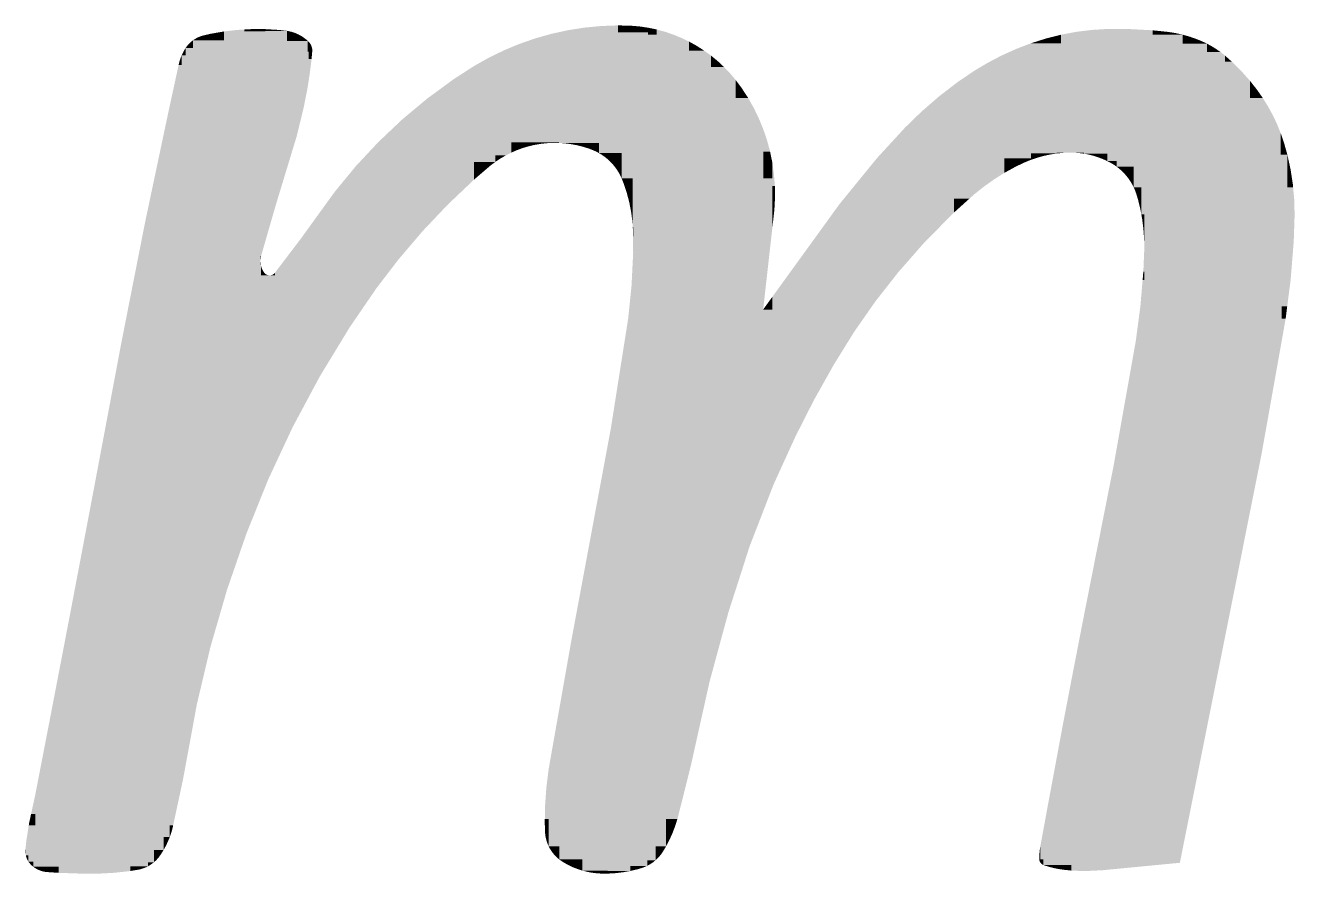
# Model space of a CAD drawing. Extents: x 149 to 8866, y 149 to 4853.
# Drawn here: x 5302.12 to 5343.16, y 4747.8 to 4775.22 of the extents above; entities that cross this region are included whole.
import ezdxf

# ---------------------------------------------------------------- set-up
doc = ezdxf.new("R2010")
doc.units = 0
doc.layers.add('L1D0', color=1, linetype='CONTINUOUS')

msp = doc.modelspace()

# ---------------------------------------------------------------- linework, layer by layer
at = {"layer": 'L1D0'}
for points in [[(5308.544, 4775.02), (5308.984, 4775.07), (5309.204, 4775.02), (5309.204, 4775.083)], [(5309.204, 4775.02), (5309.204, 4775.083), (5309.428, 4775.02), (5309.428, 4775.095)], [(5309.428, 4775.02), (5309.428, 4775.095), (5309.875, 4775.02), (5309.875, 4775.095)], [(5309.875, 4775.038), (5309.875, 4775.095), (5310.322, 4775.038), (5310.322, 4775.069)], [(5310.322, 4775.038), (5310.322, 4775.069), (5310.582, 4775.038), (5310.544, 4775.043)], [(5319.372, 4774.996), (5319.662, 4775.06), (5320.199, 4774.996), (5320.199, 4775.144)], [(5320.199, 4774.996), (5320.199, 4775.144), (5320.738, 4774.996), (5320.738, 4775.196)], [(5320.738, 4774.996), (5320.738, 4775.196), (5321.28, 4774.996), (5321.28, 4775.216)], [(5321.28, 4774.996), (5321.28, 4775.216), (5321.552, 4774.996), (5321.552, 4775.209)], [(5321.552, 4775.183), (5321.552, 4775.209), (5321.973, 4775.183), (5321.692, 4775.206)], [(5321.552, 4774.996), (5321.552, 4775.183), (5321.973, 4774.996), (5321.973, 4775.183)], [(5321.973, 4774.996), (5321.973, 4775.183), (5322.252, 4774.996), (5322.252, 4775.142)], [(5322.252, 4774.921), (5322.252, 4775.142), (5322.528, 4774.921), (5322.528, 4775.085)], [(5322.528, 4774.921), (5322.528, 4775.085), (5323.066, 4774.921), (5322.799, 4775.011)], [(5335.607, 4774.915), (5336.101, 4775.008), (5336.6, 4774.915), (5336.6, 4775.069)], [(5336.6, 4775.069), (5337.102, 4775.1), (5337.759, 4775.069), (5337.759, 4775.1)], [(5336.6, 4774.638), (5336.6, 4775.069), (5337.759, 4774.638), (5337.759, 4775.069)], [(5337.759, 4774.638), (5337.759, 4775.1), (5338.569, 4774.638), (5338.569, 4775.057)], [(5307.438, 4774.647), (5307.49, 4774.694), (5307.545, 4774.647), (5307.545, 4774.737)], [(5307.545, 4774.737), (5307.604, 4774.775), (5307.727, 4774.737), (5307.727, 4774.775)], [(5307.545, 4774.487), (5307.545, 4774.737), (5308.544, 4774.487), (5308.544, 4774.737)], [(5307.604, 4774.775), (5307.664, 4774.81), (5307.727, 4774.775), (5307.727, 4774.84)], [(5307.727, 4774.84), (5307.793, 4774.866), (5307.793, 4774.84)], [(5307.727, 4774.737), (5307.727, 4774.84), (5308.108, 4774.737), (5308.108, 4774.84)], [(5307.793, 4774.866), (5307.859, 4774.886), (5307.893, 4774.866), (5307.893, 4774.894)], [(5307.793, 4774.84), (5307.793, 4774.866), (5307.893, 4774.84), (5307.893, 4774.866)], [(5307.893, 4774.84), (5307.893, 4774.894), (5308.108, 4774.84), (5308.108, 4774.944)], [(5308.108, 4774.737), (5308.108, 4774.944), (5308.544, 4774.737), (5308.544, 4775.02)], [(5308.544, 4774.368), (5308.544, 4775.02), (5309.875, 4774.368), (5309.875, 4775.02)], [(5309.875, 4774.713), (5309.875, 4775.038), (5310.582, 4774.713), (5310.582, 4775.038)], [(5309.875, 4774.368), (5309.875, 4774.713), (5311.254, 4774.368), (5311.254, 4774.713)], [(5310.582, 4775.007), (5310.582, 4775.038), (5310.73, 4775.007), (5310.656, 4775.025)], [(5310.582, 4774.958), (5310.582, 4775.007), (5310.73, 4774.958), (5310.73, 4775.007)], [(5310.582, 4774.892), (5310.582, 4774.958), (5310.873, 4774.892), (5310.873, 4774.958)], [(5310.582, 4774.713), (5310.582, 4774.892), (5311.01, 4774.713), (5311.01, 4774.892)], [(5310.73, 4774.958), (5310.73, 4775.007), (5310.873, 4774.958), (5310.803, 4774.985)], [(5310.873, 4774.892), (5310.873, 4774.958), (5311.01, 4774.892), (5310.943, 4774.927)], [(5311.01, 4774.81), (5311.01, 4774.892), (5311.137, 4774.81), (5311.075, 4774.853)], [(5311.01, 4774.763), (5311.01, 4774.81), (5311.197, 4774.763), (5311.137, 4774.81)], [(5311.01, 4774.713), (5311.01, 4774.763), (5311.254, 4774.713), (5311.197, 4774.763)], [(5311.254, 4774.637), (5311.254, 4774.713), (5311.323, 4774.637), (5311.296, 4774.671)], [(5317.597, 4774.411), (5318.098, 4774.619), (5318.61, 4774.411), (5318.61, 4774.797)], [(5318.61, 4774.797), (5319.133, 4774.944), (5319.372, 4774.797), (5319.372, 4774.996)], [(5318.61, 4774.411), (5318.61, 4774.797), (5319.372, 4774.411), (5319.372, 4774.797)], [(5319.372, 4773.448), (5319.372, 4774.996), (5322.252, 4773.448), (5322.252, 4774.996)], [(5322.252, 4774.693), (5322.252, 4774.921), (5323.066, 4774.693), (5323.066, 4774.921)], [(5322.252, 4774.239), (5322.252, 4774.693), (5323.58, 4774.239), (5323.58, 4774.693)], [(5323.066, 4774.693), (5323.066, 4774.921), (5323.58, 4774.693), (5323.326, 4774.814)], [(5323.58, 4774.404), (5323.58, 4774.693), (5324.063, 4774.404), (5323.826, 4774.556)], [(5334.635, 4774.638), (5334.88, 4774.716), (5335.12, 4774.638), (5335.12, 4774.792)], [(5335.12, 4774.638), (5335.12, 4774.792), (5335.607, 4774.638), (5335.607, 4774.915)], [(5335.607, 4774.638), (5335.607, 4774.915), (5336.6, 4774.638), (5336.6, 4774.915)], [(5338.569, 4774.917), (5338.569, 4775.057), (5338.973, 4774.917), (5338.973, 4775.015)], [(5338.569, 4774.628), (5338.569, 4774.917), (5339.539, 4774.628), (5339.539, 4774.917)], [(5338.973, 4774.917), (5338.973, 4775.015), (5339.087, 4774.917), (5339.087, 4775.003)], [(5339.087, 4774.917), (5339.087, 4775.003), (5339.539, 4774.917), (5339.314, 4774.966)], [(5339.539, 4774.779), (5339.539, 4774.917), (5339.977, 4774.779), (5339.76, 4774.854)], [(5339.539, 4774.628), (5339.539, 4774.779), (5339.977, 4774.628), (5339.977, 4774.779)], [(5339.977, 4774.702), (5339.977, 4774.779), (5340.164, 4774.702), (5340.084, 4774.736)], [(5339.977, 4774.628), (5339.977, 4774.702), (5340.322, 4774.628), (5340.164, 4774.702)], [(5307.111, 4774.076), (5307.142, 4774.164), (5307.177, 4774.076), (5307.177, 4774.251)], [(5307.177, 4774.251), (5307.216, 4774.336), (5307.304, 4774.251), (5307.304, 4774.336)], [(5307.177, 4773.94), (5307.177, 4774.251), (5308.544, 4773.94), (5308.544, 4774.251)], [(5307.216, 4774.336), (5307.261, 4774.418), (5307.304, 4774.336), (5307.304, 4774.418)], [(5307.261, 4774.418), (5307.286, 4774.457), (5307.304, 4774.418), (5307.304, 4774.487)], [(5307.304, 4774.487), (5307.345, 4774.544), (5307.545, 4774.487), (5307.545, 4774.544)], [(5307.304, 4774.251), (5307.304, 4774.487), (5308.544, 4774.251), (5308.544, 4774.487)], [(5307.345, 4774.544), (5307.389, 4774.597), (5307.545, 4774.544), (5307.545, 4774.597)], [(5307.389, 4774.597), (5307.438, 4774.647), (5307.545, 4774.597), (5307.545, 4774.647)], [(5308.544, 4773.436), (5308.544, 4774.368), (5311.282, 4773.436), (5311.282, 4774.368)], [(5311.254, 4774.6), (5311.254, 4774.637), (5311.347, 4774.6), (5311.323, 4774.637)], [(5311.254, 4774.56), (5311.254, 4774.6), (5311.366, 4774.56), (5311.347, 4774.6)], [(5311.254, 4774.519), (5311.254, 4774.56), (5311.381, 4774.519), (5311.366, 4774.56)], [(5311.254, 4774.477), (5311.254, 4774.519), (5311.392, 4774.477), (5311.381, 4774.519)], [(5311.254, 4774.434), (5311.254, 4774.477), (5311.398, 4774.434), (5311.392, 4774.477)], [(5311.254, 4774.39), (5311.254, 4774.434), (5311.398, 4774.39), (5311.398, 4774.434)], [(5311.254, 4774.368), (5311.254, 4774.39), (5311.396, 4774.368), (5311.398, 4774.39)], [(5311.282, 4774.134), (5311.282, 4774.368), (5311.376, 4774.134), (5311.396, 4774.368)], [(5316.637, 4773.908), (5317.11, 4774.174), (5317.597, 4773.908), (5317.597, 4774.411)], [(5317.597, 4773.908), (5317.597, 4774.411), (5319.372, 4773.908), (5319.372, 4774.411)], [(5323.58, 4774.239), (5323.58, 4774.404), (5324.292, 4774.239), (5324.063, 4774.404)], [(5333.688, 4774.243), (5334.156, 4774.455), (5334.635, 4774.243), (5334.635, 4774.638)], [(5334.635, 4773.424), (5334.635, 4774.638), (5338.569, 4773.424), (5338.569, 4774.638)], [(5338.569, 4774.244), (5338.569, 4774.628), (5340.322, 4774.244), (5340.322, 4774.628)], [(5340.322, 4774.452), (5340.322, 4774.628), (5340.623, 4774.452), (5340.475, 4774.544)], [(5340.322, 4774.352), (5340.322, 4774.452), (5340.766, 4774.352), (5340.623, 4774.452)], [(5340.322, 4774.244), (5340.322, 4774.352), (5340.903, 4774.244), (5340.766, 4774.352)], [(5306.731, 4772.345), (5307.077, 4773.94), (5308.544, 4772.345), (5308.544, 4773.94)], [(5307.077, 4773.94), (5307.087, 4773.986), (5307.177, 4773.94), (5307.177, 4773.986)], [(5307.087, 4773.986), (5307.111, 4774.076), (5307.177, 4773.986), (5307.177, 4774.076)], [(5311.282, 4773.436), (5311.282, 4774.134), (5311.318, 4773.668), (5311.376, 4774.134)], [(5315.964, 4773.474), (5316.409, 4773.761), (5316.637, 4773.474), (5316.637, 4773.908)], [(5316.637, 4772.847), (5316.637, 4773.908), (5319.372, 4772.847), (5319.372, 4773.908)], [(5322.252, 4773.448), (5322.252, 4774.239), (5324.292, 4773.448), (5324.292, 4774.239)], [(5324.292, 4773.868), (5324.292, 4774.239), (5324.714, 4773.868), (5324.509, 4774.06)], [(5324.292, 4773.664), (5324.292, 4773.868), (5324.908, 4773.664), (5324.714, 4773.868)], [(5332.791, 4773.742), (5333.232, 4774.005), (5333.688, 4773.742), (5333.688, 4774.243)], [(5333.688, 4773.742), (5333.688, 4774.243), (5334.635, 4773.742), (5334.635, 4774.243)], [(5338.569, 4773.424), (5338.569, 4774.244), (5340.903, 4773.424), (5340.903, 4774.244)], [(5340.903, 4774.044), (5340.903, 4774.244), (5341.129, 4774.044), (5340.969, 4774.186)], [(5340.903, 4773.743), (5340.903, 4774.044), (5341.432, 4773.743), (5341.129, 4774.044)], [(5308.544, 4772.574), (5308.544, 4773.436), (5311.123, 4772.574), (5311.123, 4773.436)], [(5311.123, 4772.574), (5311.123, 4773.436), (5311.237, 4773.147), (5311.282, 4773.436)], [(5315.11, 4772.847), (5315.964, 4773.474), (5316.637, 4772.847), (5316.637, 4773.474)], [(5319.372, 4771.856), (5319.372, 4773.448), (5325.09, 4771.856), (5325.09, 4773.448)], [(5324.292, 4773.448), (5324.292, 4773.664), (5325.09, 4773.448), (5324.908, 4773.664)], [(5325.09, 4773.184), (5325.09, 4773.448), (5325.286, 4773.184), (5325.174, 4773.335)], [(5332.267, 4773.386), (5332.579, 4773.597), (5332.791, 4773.386), (5332.791, 4773.742)], [(5332.791, 4772.926), (5332.791, 4773.742), (5334.635, 4772.926), (5334.635, 4773.742)], [(5334.635, 4771.728), (5334.635, 4773.424), (5341.717, 4771.728), (5341.717, 4773.424)], [(5340.903, 4773.424), (5340.903, 4773.743), (5341.717, 4773.424), (5341.432, 4773.743)], [(5341.717, 4773.13), (5341.717, 4773.424), (5341.948, 4773.13)], [(5325.09, 4772.869), (5325.09, 4773.184), (5325.491, 4772.869), (5325.286, 4773.184)], [(5331.668, 4772.926), (5332.267, 4773.386), (5332.791, 4772.926), (5332.791, 4773.386)], [(5341.717, 4772.867), (5341.717, 4773.13), (5342.132, 4772.867), (5341.948, 4773.13)], [(5313.528, 4771.439), (5314.297, 4772.168), (5315.11, 4771.439), (5315.11, 4772.847)], [(5315.11, 4771.439), (5315.11, 4772.847), (5319.372, 4771.439), (5319.372, 4772.847)], [(5325.09, 4772.542), (5325.09, 4772.869), (5325.675, 4772.542), (5325.491, 4772.869)], [(5330.557, 4771.907), (5331.098, 4772.432), (5331.668, 4771.907), (5331.668, 4772.926)], [(5331.668, 4771.907), (5331.668, 4772.926), (5334.635, 4771.907), (5334.635, 4772.926)], [(5341.717, 4772.595), (5341.717, 4772.867), (5342.3, 4772.595), (5342.132, 4772.867)], [(5306.393, 4770.748), (5306.731, 4772.345), (5308.544, 4770.748), (5308.544, 4772.345)], [(5308.544, 4772.29), (5308.544, 4772.574), (5311.054, 4772.29), (5311.123, 4772.574)], [(5308.544, 4771.646), (5308.544, 4772.29), (5310.898, 4771.646), (5311.054, 4772.29)], [(5325.09, 4772.204), (5325.09, 4772.542), (5325.839, 4772.204), (5325.675, 4772.542)], [(5325.09, 4771.856), (5325.09, 4772.204), (5325.981, 4771.856), (5325.839, 4772.204)], [(5341.717, 4772.314), (5341.717, 4772.595), (5342.454, 4772.314), (5342.3, 4772.595)], [(5341.717, 4772.024), (5341.717, 4772.314), (5342.591, 4772.024), (5342.454, 4772.314)], [(5319.372, 4771.417), (5319.372, 4771.856), (5321.399, 4771.417), (5321.399, 4771.856)], [(5321.399, 4770.272), (5321.399, 4771.856), (5325.981, 4770.272), (5325.981, 4771.856)], [(5325.981, 4771.137), (5325.981, 4771.856), (5326.2, 4771.137), (5326.102, 4771.5)], [(5329.655, 4770.924), (5330.302, 4771.629), (5330.557, 4770.924), (5330.557, 4771.907)], [(5330.557, 4770.924), (5330.557, 4771.907), (5334.635, 4770.924), (5334.635, 4771.907)], [(5341.717, 4771.728), (5341.717, 4772.024), (5342.711, 4771.728), (5342.591, 4772.024)], [(5308.544, 4771.011), (5308.544, 4771.646), (5310.705, 4771.011), (5310.898, 4771.646)], [(5312.805, 4770.665), (5313.528, 4771.439), (5313.528, 4770.665)], [(5313.528, 4770.234), (5313.528, 4771.439), (5316.632, 4770.234), (5316.632, 4771.439)], [(5316.632, 4771.103), (5316.632, 4771.439), (5317.83, 4771.103), (5317.83, 4771.439)], [(5317.83, 4771.103), (5317.83, 4771.439), (5318.012, 4771.182), (5318.012, 4771.439)], [(5318.012, 4771.307), (5318.012, 4771.439), (5318.388, 4771.307), (5318.388, 4771.439)], [(5318.388, 4771.386), (5318.388, 4771.439), (5318.778, 4771.386), (5318.778, 4771.439)], [(5318.388, 4771.307), (5318.388, 4771.386), (5318.582, 4771.352), (5318.778, 4771.386)], [(5318.778, 4771.386), (5318.778, 4771.439), (5318.975, 4771.408), (5318.975, 4771.439)], [(5318.975, 4771.408), (5318.975, 4771.439), (5319.173, 4771.418), (5319.173, 4771.439)], [(5319.372, 4771.417), (5319.173, 4771.418), (5319.372, 4771.439), (5319.173, 4771.439)], [(5319.767, 4771.377), (5319.57, 4771.403), (5319.767, 4771.417), (5319.372, 4771.417)], [(5319.962, 4771.341), (5319.767, 4771.377), (5319.962, 4771.417), (5319.767, 4771.417)], [(5319.962, 4771.341), (5319.962, 4771.417), (5320.344, 4771.341), (5320.344, 4771.417)], [(5320.344, 4771.233), (5320.344, 4771.417), (5320.666, 4771.233), (5320.666, 4771.417)], [(5320.666, 4771.089), (5320.666, 4771.417), (5321.399, 4771.089), (5321.399, 4771.417)], [(5334.635, 4771.076), (5334.635, 4771.728), (5335.469, 4771.076), (5335.469, 4771.728)], [(5335.469, 4771.105), (5335.469, 4771.728), (5335.879, 4771.105), (5335.879, 4771.728)], [(5335.879, 4771.105), (5335.879, 4771.728), (5336.353, 4771.105), (5336.353, 4771.728)], [(5336.353, 4771.069), (5336.353, 4771.728), (5337.958, 4771.069), (5337.958, 4771.728)], [(5337.958, 4771.037), (5337.958, 4771.728), (5342.711, 4771.037), (5342.711, 4771.728)], [(5342.711, 4771.425), (5342.711, 4771.728), (5342.816, 4771.425)], [(5342.711, 4771.271), (5342.711, 4771.425), (5342.859, 4771.271), (5342.816, 4771.425)], [(5308.544, 4769.399), (5308.544, 4771.011), (5310.215, 4769.399), (5310.705, 4771.011)], [(5316.632, 4770.803), (5316.632, 4771.103), (5317.315, 4770.803), (5317.315, 4771.103)], [(5317.315, 4771.013), (5317.315, 4771.103), (5317.652, 4771.013), (5317.83, 4771.103)], [(5317.315, 4770.913), (5317.315, 4771.013), (5317.481, 4770.913), (5317.652, 4771.013)], [(5318.012, 4771.182), (5318.012, 4771.307), (5318.198, 4771.25), (5318.388, 4771.307)], [(5320.344, 4771.233), (5320.155, 4771.292), (5320.344, 4771.341), (5319.962, 4771.341)], [(5320.484, 4771.179), (5320.437, 4771.197), (5320.484, 4771.233), (5320.344, 4771.233)], [(5320.484, 4771.179), (5320.484, 4771.233), (5320.666, 4771.179), (5320.666, 4771.233)], [(5320.666, 4771.089), (5320.577, 4771.137), (5320.666, 4771.179), (5320.484, 4771.179)], [(5320.753, 4771.037), (5320.666, 4771.089), (5320.917, 4771.037), (5320.917, 4771.089)], [(5320.837, 4770.979), (5320.753, 4771.037), (5320.917, 4770.979), (5320.917, 4771.037)], [(5320.917, 4770.917), (5320.837, 4770.979), (5320.917, 4770.979)], [(5320.917, 4770.917), (5320.917, 4771.089), (5321.399, 4770.917), (5321.399, 4771.089)], [(5325.981, 4770.769), (5325.981, 4771.137), (5326.275, 4770.769), (5326.2, 4771.137)], [(5334.635, 4770.995), (5334.635, 4771.076), (5335.034, 4770.995), (5335.034, 4771.076)], [(5334.635, 4770.87), (5334.635, 4770.995), (5334.821, 4770.934), (5335.034, 4770.995)], [(5335.034, 4770.995), (5335.034, 4771.076), (5335.25, 4771.041), (5335.469, 4771.076)], [(5335.469, 4771.076), (5335.469, 4771.105), (5335.689, 4771.098), (5335.689, 4771.105)], [(5335.689, 4771.098), (5335.689, 4771.105), (5335.8, 4771.102), (5335.879, 4771.105)], [(5336.195, 4771.09), (5336.037, 4771.102), (5336.195, 4771.105), (5335.879, 4771.105)], [(5336.353, 4771.069), (5336.195, 4771.09), (5336.353, 4771.105), (5336.195, 4771.105)], [(5336.661, 4770.999), (5336.508, 4771.039), (5336.661, 4771.069), (5336.353, 4771.069)], [(5336.812, 4770.952), (5336.661, 4770.999), (5336.812, 4771.069), (5336.661, 4771.069)], [(5336.812, 4770.952), (5336.812, 4771.069), (5337.105, 4770.952), (5337.105, 4771.069)], [(5337.105, 4770.829), (5337.105, 4771.069), (5337.958, 4770.829), (5337.958, 4771.069)], [(5337.958, 4769.98), (5337.958, 4771.037), (5342.925, 4769.98), (5342.925, 4771.037)], [(5342.711, 4771.037), (5342.711, 4771.271), (5342.925, 4771.037), (5342.859, 4771.271)], [(5342.925, 4770.562), (5342.925, 4771.037), (5343.028, 4770.562)], [(5306, 4768.89), (5306.393, 4770.748), (5308.544, 4768.89), (5308.544, 4770.748)], [(5312.611, 4770.429), (5312.805, 4770.665), (5313.528, 4770.429), (5313.528, 4770.665)], [(5316.632, 4770.619), (5316.632, 4770.803), (5317.082, 4770.619), (5317.082, 4770.803)], [(5316.632, 4770.234), (5316.632, 4770.619), (5317.082, 4770.619)], [(5317.082, 4770.619), (5317.082, 4770.803), (5317.157, 4770.684), (5317.315, 4770.803)], [(5317.315, 4770.803), (5317.315, 4770.913), (5317.481, 4770.913)], [(5321.065, 4770.778), (5320.993, 4770.85), (5321.065, 4770.917), (5320.917, 4770.917)], [(5321.065, 4770.778), (5321.065, 4770.917), (5321.399, 4770.778), (5321.399, 4770.917)], [(5321.133, 4770.703), (5321.065, 4770.778), (5321.399, 4770.703), (5321.399, 4770.778)], [(5321.196, 4770.624), (5321.133, 4770.703), (5321.399, 4770.624), (5321.399, 4770.703)], [(5321.255, 4770.54), (5321.196, 4770.624), (5321.399, 4770.54), (5321.399, 4770.624)], [(5325.981, 4770.272), (5325.981, 4770.769), (5326.275, 4770.272), (5326.275, 4770.769)], [(5326.275, 4770.022), (5326.275, 4770.767), (5326.354, 4770.022), (5326.326, 4770.397)], [(5328.445, 4769.441), (5329.655, 4770.924), (5332.142, 4769.441), (5332.142, 4770.924)], [(5332.142, 4770.449), (5332.142, 4770.924), (5333.775, 4770.449), (5333.775, 4770.924)], [(5333.775, 4770.643), (5333.775, 4770.924), (5334.127, 4770.643), (5334.127, 4770.924)], [(5333.775, 4770.449), (5333.775, 4770.643), (5334.127, 4770.643)], [(5334.127, 4770.778), (5334.127, 4770.924), (5334.408, 4770.778), (5334.408, 4770.924)], [(5334.127, 4770.643), (5334.127, 4770.778), (5334.308, 4770.73), (5334.408, 4770.778)], [(5334.408, 4770.862), (5334.408, 4770.924), (5334.612, 4770.862), (5334.612, 4770.924)], [(5334.408, 4770.778), (5334.408, 4770.862), (5334.612, 4770.862)], [(5334.612, 4770.862), (5334.612, 4770.924), (5334.635, 4770.87), (5334.635, 4770.924)], [(5337.105, 4770.829), (5336.96, 4770.894), (5337.105, 4770.952), (5336.812, 4770.952)], [(5337.223, 4770.767), (5337.175, 4770.793), (5337.223, 4770.829), (5337.105, 4770.829)], [(5337.223, 4770.767), (5337.223, 4770.829), (5337.407, 4770.767), (5337.407, 4770.829)], [(5337.317, 4770.711), (5337.223, 4770.767), (5337.407, 4770.711), (5337.407, 4770.767)], [(5337.407, 4770.649), (5337.317, 4770.711), (5337.407, 4770.711)], [(5337.407, 4770.649), (5337.407, 4770.829), (5337.958, 4770.649), (5337.958, 4770.829)], [(5337.575, 4770.508), (5337.493, 4770.581), (5337.575, 4770.649), (5337.407, 4770.649)], [(5337.575, 4770.508), (5337.575, 4770.649), (5337.958, 4770.508), (5337.958, 4770.649)], [(5342.925, 4770.081), (5342.925, 4770.562), (5343.102, 4770.081), (5343.028, 4770.562)], [(5311.821, 4769.418), (5312.132, 4769.847), (5312.611, 4769.418), (5312.611, 4770.429)], [(5312.611, 4770.234), (5312.611, 4770.429), (5313.528, 4770.234), (5313.528, 4770.429)], [(5312.611, 4769.419), (5312.611, 4770.234), (5315.774, 4769.419), (5316.632, 4770.234)], [(5321.308, 4770.454), (5321.255, 4770.54), (5321.399, 4770.454), (5321.399, 4770.54)], [(5321.399, 4770.272), (5321.356, 4770.365), (5321.399, 4770.454), (5321.308, 4770.454)], [(5321.418, 4770.225), (5321.399, 4770.272), (5321.76, 4770.225), (5321.76, 4770.272)], [(5321.475, 4770.08), (5321.418, 4770.225), (5321.76, 4770.08), (5321.76, 4770.225)], [(5321.76, 4768.692), (5321.76, 4770.272), (5326.275, 4768.692), (5326.275, 4770.272)], [(5332.142, 4770.001), (5332.142, 4770.449), (5333.108, 4770.001), (5333.108, 4770.449)], [(5333.108, 4770.001), (5333.108, 4770.449), (5333.436, 4770.234), (5333.775, 4770.449)], [(5337.651, 4770.43), (5337.575, 4770.508), (5337.958, 4770.43), (5337.958, 4770.508)], [(5337.723, 4770.348), (5337.651, 4770.43), (5337.958, 4770.348), (5337.958, 4770.43)], [(5337.79, 4770.262), (5337.723, 4770.348), (5337.958, 4770.262), (5337.958, 4770.348)], [(5337.852, 4770.171), (5337.79, 4770.262), (5337.958, 4770.171), (5337.958, 4770.262)], [(5337.958, 4769.98), (5337.907, 4770.077), (5337.958, 4770.171), (5337.852, 4770.171)], [(5321.572, 4769.784), (5321.475, 4770.08), (5321.76, 4769.784), (5321.76, 4770.08)], [(5321.65, 4769.482), (5321.572, 4769.784), (5321.76, 4769.482), (5321.76, 4769.784)], [(5326.275, 4769.646), (5326.275, 4770.022), (5326.359, 4769.646), (5326.354, 4770.022)], [(5332.142, 4769.75), (5332.142, 4770.001), (5332.794, 4769.75), (5333.108, 4770.001)], [(5332.142, 4769.616), (5332.142, 4769.75), (5332.645, 4769.616), (5332.794, 4769.75)], [(5338.001, 4769.879), (5337.958, 4769.98), (5338.202, 4769.879), (5338.202, 4769.98)], [(5338.039, 4769.777), (5338.001, 4769.879), (5338.202, 4769.777), (5338.202, 4769.879)], [(5338.054, 4769.725), (5338.039, 4769.777), (5338.202, 4769.725), (5338.202, 4769.777)], [(5338.202, 4769.111), (5338.202, 4769.98), (5343.111, 4769.111), (5343.111, 4769.98)], [(5342.925, 4769.98), (5342.925, 4770.081), (5343.111, 4769.98), (5343.102, 4770.081)], [(5343.111, 4769.111), (5343.111, 4769.98), (5343.159, 4769.111), (5343.145, 4769.597)], [(5308.544, 4768.311), (5308.544, 4769.399), (5309.901, 4768.311), (5310.215, 4769.399)], [(5311.02, 4768.311), (5311.821, 4769.418), (5312.611, 4768.311), (5312.611, 4769.418)], [(5312.611, 4768.56), (5312.611, 4769.419), (5314.96, 4768.56), (5315.774, 4769.419)], [(5321.709, 4769.175), (5321.65, 4769.482), (5321.76, 4769.175), (5321.76, 4769.482)], [(5326.275, 4769.271), (5326.275, 4769.646), (5326.34, 4769.271), (5326.359, 4769.646)], [(5328.244, 4769.164), (5328.445, 4769.441), (5332.142, 4769.164), (5332.142, 4769.441)], [(5332.142, 4769.164), (5332.142, 4769.616), (5332.645, 4769.616)], [(5338.1, 4769.571), (5338.054, 4769.725), (5338.202, 4769.571), (5338.202, 4769.725)], [(5338.202, 4769.111), (5338.175, 4769.259), (5338.202, 4769.571), (5338.1, 4769.571)], [(5321.76, 4768.692), (5321.748, 4768.866), (5321.76, 4769.175), (5321.709, 4769.175)], [(5326.275, 4769.084), (5326.275, 4769.271), (5326.319, 4769.084), (5326.34, 4769.271)], [(5326.275, 4768.692), (5326.275, 4769.084), (5326.319, 4769.084)], [(5327.548, 4768.202), (5327.884, 4768.666), (5328.244, 4768.202), (5328.244, 4769.164)], [(5328.244, 4768.202), (5328.244, 4769.164), (5331.191, 4768.202), (5331.191, 4769.164)], [(5331.191, 4768.202), (5331.191, 4769.164), (5332.142, 4769.164)], [(5338.232, 4768.942), (5338.202, 4769.111), (5338.295, 4768.942), (5338.295, 4769.111)], [(5338.271, 4768.624), (5338.232, 4768.942), (5338.295, 4768.624), (5338.295, 4768.942)], [(5338.295, 4768.239), (5338.295, 4769.111), (5343.131, 4768.239), (5343.131, 4769.111)], [(5343.131, 4768.239), (5343.131, 4769.111), (5343.152, 4768.868), (5343.159, 4769.111)], [(5305.632, 4767.026), (5306, 4768.89), (5308.544, 4767.026), (5308.544, 4768.89)], [(5312.611, 4767.659), (5312.611, 4768.56), (5314.192, 4767.659), (5314.96, 4768.56)], [(5321.769, 4768.555), (5321.76, 4768.692), (5321.773, 4768.555), (5321.773, 4768.692)], [(5321.77, 4768.399), (5321.769, 4768.555), (5321.773, 4768.399), (5321.773, 4768.555)], [(5321.773, 4767.864), (5321.773, 4768.692), (5326.182, 4767.864), (5326.182, 4768.692)], [(5326.182, 4767.864), (5326.182, 4768.692), (5326.275, 4768.692)], [(5338.295, 4768.239), (5338.294, 4768.304), (5338.295, 4768.624), (5338.271, 4768.624)], [(5308.544, 4767.779), (5308.544, 4768.311), (5309.748, 4767.779), (5309.901, 4768.311)], [(5310.192, 4767.224), (5311.02, 4768.311), (5312.611, 4767.224), (5312.611, 4768.311)], [(5321.773, 4767.864), (5321.77, 4768.399), (5321.773, 4768.399)], [(5326.853, 4767.243), (5327.548, 4768.202), (5330.349, 4767.243), (5330.349, 4768.202)], [(5330.349, 4767.243), (5330.349, 4768.202), (5330.745, 4767.694), (5331.191, 4768.202)], [(5338.299, 4767.982), (5338.295, 4768.239), (5338.299, 4768.239)], [(5338.299, 4766.985), (5338.299, 4768.239), (5343.03, 4766.985), (5343.03, 4768.239)], [(5343.03, 4766.985), (5343.03, 4768.239), (5343.131, 4768.239)], [(5308.544, 4767.751), (5308.544, 4767.779), (5309.739, 4767.751), (5309.748, 4767.779)], [(5308.544, 4767.467), (5308.544, 4767.751), (5309.722, 4767.467), (5309.722, 4767.751)], [(5309.722, 4767.638), (5309.722, 4767.751), (5309.729, 4767.695), (5309.739, 4767.751)], [(5321.72, 4766.797), (5321.773, 4767.864), (5326.062, 4766.797), (5326.182, 4767.864)], [(5338.268, 4767.258), (5338.292, 4767.822), (5338.299, 4767.258), (5338.299, 4767.982)], [(5308.544, 4767.138), (5308.544, 4767.467), (5309.736, 4767.138), (5309.736, 4767.467)], [(5309.722, 4767.467), (5309.722, 4767.581), (5309.736, 4767.467), (5309.726, 4767.523)], [(5309.736, 4767.411), (5309.736, 4767.467), (5309.75, 4767.411)], [(5309.736, 4767.357), (5309.736, 4767.411), (5309.769, 4767.357), (5309.75, 4767.411)], [(5309.736, 4767.305), (5309.736, 4767.357), (5309.793, 4767.305), (5309.769, 4767.357)], [(5309.736, 4767.254), (5309.736, 4767.305), (5309.822, 4767.254), (5309.793, 4767.305)], [(5312.611, 4766.72), (5312.611, 4767.659), (5313.472, 4766.72), (5314.192, 4767.659)], [(5305.21, 4764.881), (5305.632, 4767.026), (5308.544, 4764.881), (5308.544, 4767.026)], [(5308.544, 4765.463), (5308.544, 4767.138), (5310.192, 4765.463), (5310.192, 4767.138)], [(5309.736, 4767.217), (5309.736, 4767.254), (5309.822, 4767.217), (5309.822, 4767.254)], [(5309.736, 4767.192), (5309.736, 4767.217), (5309.872, 4767.192), (5309.848, 4767.217)], [(5309.736, 4767.138), (5309.736, 4767.192), (5309.872, 4767.138), (5309.872, 4767.192)], [(5309.822, 4767.217), (5309.822, 4767.254), (5309.848, 4767.217), (5309.839, 4767.231)], [(5309.872, 4767.172), (5309.872, 4767.192), (5309.9, 4767.172)], [(5309.872, 4767.156), (5309.872, 4767.172), (5309.93, 4767.156), (5309.9, 4767.172)], [(5309.872, 4767.138), (5309.872, 4767.156), (5309.93, 4767.138), (5309.93, 4767.156)], [(5309.93, 4767.138), (5309.93, 4767.156), (5309.997, 4767.138), (5309.963, 4767.145)], [(5310.031, 4767.138), (5310.065, 4767.142), (5310.098, 4767.138), (5310.098, 4767.152)], [(5310.098, 4767.138), (5310.098, 4767.152), (5310.129, 4767.138), (5310.129, 4767.167)], [(5310.129, 4767.167), (5310.157, 4767.187), (5310.192, 4767.167), (5310.192, 4767.187)], [(5310.129, 4767.138), (5310.129, 4767.167), (5310.192, 4767.138), (5310.192, 4767.167)], [(5310.157, 4767.187), (5310.182, 4767.21), (5310.192, 4767.187), (5310.192, 4767.224)], [(5310.192, 4765.463), (5310.192, 4767.224), (5312.611, 4765.463), (5312.611, 4767.224)], [(5326.275, 4766.3), (5326.275, 4766.445), (5326.853, 4766.3), (5326.853, 4767.243)], [(5326.853, 4766.3), (5326.853, 4767.243), (5329.609, 4766.3), (5329.609, 4767.243)], [(5329.609, 4766.3), (5329.609, 4767.243), (5330.349, 4767.243)], [(5338.172, 4766.134), (5338.245, 4766.985), (5342.92, 4766.134), (5343.03, 4766.985)], [(5338.245, 4766.985), (5338.268, 4767.258), (5338.299, 4766.985), (5338.299, 4767.258)], [(5312.611, 4765.463), (5312.611, 4766.72), (5313.138, 4766.232), (5313.472, 4766.72)], [(5321.642, 4766.032), (5321.72, 4766.797), (5325.976, 4766.032), (5326.062, 4766.797)], [(5325.976, 4766.032), (5326.275, 4766.445), (5326.275, 4766.032)], [(5326.275, 4765.317), (5326.275, 4766.3), (5328.922, 4765.317), (5329.609, 4766.3)], [(5338.024, 4765.015), (5338.172, 4766.134), (5342.741, 4765.015), (5342.741, 4766.134)], [(5342.741, 4765.737), (5342.741, 4766.134), (5342.869, 4765.737), (5342.92, 4766.134)], [(5321.527, 4765.205), (5321.611, 4765.733), (5321.642, 4765.205), (5321.642, 4766.032)], [(5321.642, 4765.205), (5321.642, 4766.032), (5326.275, 4765.205), (5326.275, 4766.032)], [(5342.741, 4765.015), (5342.741, 4765.737), (5342.759, 4765.117), (5342.869, 4765.737)], [(5308.544, 4763.871), (5308.544, 4765.463), (5311.642, 4763.871), (5312.611, 4765.463)], [(5326.275, 4764.807), (5326.275, 4765.317), (5328.606, 4764.807), (5328.922, 4765.317)], [(5304.806, 4762.732), (5305.21, 4764.881), (5308.544, 4762.732), (5308.544, 4764.881)], [(5321.052, 4762.193), (5321.527, 4765.205), (5326.275, 4762.193), (5326.275, 4765.205)], [(5326.275, 4764.251), (5326.275, 4764.807), (5328.261, 4764.251), (5328.606, 4764.807)], [(5337.925, 4764.459), (5338.024, 4765.015), (5342.642, 4764.459), (5342.741, 4765.015)], [(5337.372, 4761.351), (5337.925, 4764.459), (5342.088, 4761.351), (5342.642, 4764.459)], [(5326.275, 4763.108), (5326.275, 4764.251), (5327.619, 4763.108), (5328.261, 4764.251)], [(5308.544, 4762.228), (5308.544, 4763.871), (5310.762, 4762.228), (5311.642, 4763.871)], [(5326.275, 4761.939), (5326.275, 4763.108), (5327.025, 4761.939), (5327.619, 4763.108)], [(5304.711, 4762.228), (5304.806, 4762.732), (5308.544, 4762.228), (5308.544, 4762.732)], [(5304.393, 4760.539), (5304.711, 4762.228), (5309.973, 4760.539), (5310.762, 4762.228)], [(5320.696, 4760.281), (5321.052, 4762.193), (5326.275, 4760.281), (5326.275, 4762.193)], [(5326.275, 4761.344), (5326.275, 4761.939), (5326.753, 4761.344), (5327.025, 4761.939)], [(5326.275, 4760.281), (5326.275, 4761.344), (5326.309, 4760.369), (5326.753, 4761.344)], [(5337.314, 4761.024), (5337.372, 4761.351), (5342.023, 4761.024), (5342.088, 4761.351)], [(5336.636, 4757.6), (5337.314, 4761.024), (5341.339, 4757.6), (5342.023, 4761.024)], [(5304.061, 4758.785), (5304.393, 4760.539), (5309.267, 4758.785), (5309.267, 4760.539)], [(5309.267, 4758.785), (5309.267, 4760.539), (5309.625, 4759.675), (5309.973, 4760.539)], [(5320.493, 4759.194), (5320.696, 4760.281), (5325.535, 4759.194), (5325.535, 4760.281)], [(5325.535, 4758.37), (5325.535, 4760.281), (5326.275, 4760.281)], [(5320.34, 4758.37), (5320.493, 4759.194), (5325.535, 4758.37), (5325.535, 4759.194)], [(5303.978, 4758.348), (5304.061, 4758.785), (5308.641, 4758.348), (5308.641, 4758.785)], [(5308.641, 4756.972), (5308.641, 4758.785), (5309.267, 4758.785)], [(5303.716, 4756.972), (5303.978, 4758.348), (5308.641, 4756.972), (5308.641, 4758.348)], [(5320.15, 4757.35), (5320.34, 4758.37), (5325.208, 4757.35), (5325.535, 4758.37)], [(5336.301, 4755.903), (5336.636, 4757.6), (5341, 4755.903), (5341.339, 4757.6)], [(5319.944, 4756.246), (5320.15, 4757.35), (5324.852, 4756.246), (5325.208, 4757.35)], [(5303.597, 4756.344), (5303.716, 4756.972), (5308.459, 4756.344), (5308.641, 4756.972)], [(5303.364, 4755.13), (5303.597, 4756.344), (5308.106, 4755.13), (5308.459, 4756.344)], [(5319.773, 4755.326), (5319.944, 4756.246), (5324.602, 4755.326), (5324.852, 4756.246)], [(5335.972, 4754.206), (5336.301, 4755.903), (5340.661, 4754.206), (5341, 4755.903)], [(5303.212, 4754.34), (5303.364, 4755.13), (5307.919, 4754.34), (5308.106, 4755.13)], [(5319.54, 4754.007), (5319.773, 4755.326), (5324.244, 4754.007), (5324.602, 4755.326)], [(5303.005, 4753.263), (5303.212, 4754.34), (5307.664, 4753.263), (5307.919, 4754.34)], [(5335.688, 4752.73), (5335.972, 4754.206), (5340.366, 4752.73), (5340.661, 4754.206)], [(5319.34, 4752.875), (5319.54, 4754.007), (5323.991, 4752.875), (5324.244, 4754.007)], [(5302.823, 4752.319), (5302.889, 4752.661), (5303.005, 4752.319), (5303.005, 4753.263)], [(5303.005, 4752.319), (5303.005, 4753.263), (5307.491, 4752.319), (5307.664, 4753.263)], [(5319.088, 4751.451), (5319.34, 4752.875), (5323.674, 4751.451), (5323.991, 4752.875)], [(5335.413, 4751.253), (5335.688, 4752.73), (5340.07, 4751.253), (5340.366, 4752.73)], [(5302.564, 4750.982), (5302.823, 4752.319), (5307.244, 4750.982), (5307.491, 4752.319)], [(5318.968, 4750.601), (5319.039, 4751.169), (5319.088, 4750.601), (5319.088, 4751.451)], [(5319.088, 4750.601), (5319.088, 4751.451), (5323.465, 4750.601), (5323.465, 4751.451)], [(5323.465, 4750.601), (5323.465, 4751.451), (5323.636, 4751.278), (5323.674, 4751.451)], [(5302.442, 4750.352), (5302.564, 4750.982), (5306.9, 4750.352), (5306.9, 4750.982)], [(5306.9, 4749.36), (5306.9, 4750.982), (5307.217, 4750.835), (5307.244, 4750.982)], [(5335.176, 4749.98), (5335.413, 4751.253), (5339.816, 4749.98), (5340.07, 4751.253)], [(5318.917, 4749.567), (5318.927, 4750.03), (5318.968, 4749.567), (5318.968, 4750.601)], [(5318.968, 4749.567), (5318.968, 4750.601), (5323.204, 4749.567), (5323.204, 4750.601)], [(5323.204, 4749.567), (5323.204, 4750.601), (5323.236, 4749.691), (5323.465, 4750.601)], [(5302.306, 4749.725), (5302.442, 4750.352), (5302.442, 4749.725)], [(5302.442, 4749.36), (5302.442, 4750.352), (5306.9, 4749.36), (5306.9, 4750.352)], [(5302.244, 4749.441), (5302.306, 4749.725), (5302.442, 4749.441), (5302.442, 4749.725)], [(5334.942, 4748.705), (5335.176, 4749.98), (5339.561, 4748.705), (5339.816, 4749.98)], [(5302.125, 4748.578), (5302.154, 4748.867), (5302.231, 4748.578), (5302.231, 4749.36)], [(5302.231, 4749.36), (5302.244, 4749.441), (5302.442, 4749.36), (5302.442, 4749.441)], [(5302.231, 4748.578), (5302.231, 4749.36), (5304.521, 4748.578), (5304.521, 4749.36)], [(5304.521, 4748.986), (5304.521, 4749.36), (5306.792, 4748.986), (5306.792, 4749.36)], [(5306.792, 4749.283), (5306.792, 4749.36), (5306.884, 4749.283), (5306.9, 4749.36)], [(5306.792, 4749.134), (5306.792, 4749.283), (5306.843, 4749.134), (5306.884, 4749.283)], [(5318.914, 4749.456), (5318.917, 4749.567), (5319.043, 4749.456), (5319.043, 4749.567)], [(5318.923, 4749.17), (5318.914, 4749.456), (5319.043, 4749.17), (5319.043, 4749.456)], [(5319.043, 4748.679), (5319.043, 4749.567), (5322.834, 4748.679), (5322.834, 4749.567)], [(5322.834, 4749.321), (5322.834, 4749.567), (5323.126, 4749.321), (5323.204, 4749.567)], [(5322.834, 4749.08), (5322.834, 4749.321), (5323.033, 4749.08), (5323.126, 4749.321)], [(5304.521, 4748.564), (5304.521, 4748.986), (5306.591, 4748.564), (5306.591, 4748.986)], [(5306.591, 4748.841), (5306.591, 4748.986), (5306.733, 4748.841), (5306.792, 4748.986)], [(5306.591, 4748.564), (5306.591, 4748.841), (5306.666, 4748.7), (5306.733, 4748.841)], [(5306.792, 4748.986), (5306.792, 4749.134), (5306.843, 4749.134)], [(5318.924, 4749.131), (5318.923, 4749.17), (5319.043, 4749.131), (5319.043, 4749.17)], [(5318.931, 4749.053), (5318.924, 4749.131), (5319.043, 4749.053), (5319.043, 4749.131)], [(5318.944, 4748.975), (5318.931, 4749.053), (5319.043, 4748.975), (5319.043, 4749.053)], [(5318.961, 4748.899), (5318.944, 4748.975), (5319.043, 4748.899), (5319.043, 4748.975)], [(5318.983, 4748.824), (5318.961, 4748.899), (5319.043, 4748.824), (5319.043, 4748.899)], [(5319.043, 4748.679), (5319.011, 4748.751), (5319.043, 4748.824), (5318.983, 4748.824)], [(5322.834, 4748.679), (5322.834, 4749.08), (5322.924, 4748.847), (5323.033, 4749.08)], [(5302.122, 4748.497), (5302.123, 4748.55), (5302.136, 4748.497), (5302.136, 4748.55)], [(5302.136, 4748.389), (5302.127, 4748.443), (5302.136, 4748.497), (5302.122, 4748.497)], [(5302.123, 4748.55), (5302.125, 4748.578), (5302.136, 4748.55), (5302.136, 4748.578)], [(5302.136, 4748.389), (5302.136, 4748.578), (5303.193, 4748.389), (5303.193, 4748.578)], [(5303.193, 4747.825), (5303.193, 4748.578), (5304.521, 4747.825), (5304.521, 4748.578)], [(5304.521, 4748.168), (5304.521, 4748.564), (5306.28, 4748.168), (5306.28, 4748.564)], [(5306.28, 4748.431), (5306.28, 4748.564), (5306.508, 4748.431), (5306.591, 4748.564)], [(5306.28, 4748.368), (5306.28, 4748.431), (5306.463, 4748.368), (5306.508, 4748.431)], [(5319.079, 4748.61), (5319.043, 4748.679), (5319.386, 4748.61), (5319.386, 4748.679)], [(5319.121, 4748.543), (5319.079, 4748.61), (5319.386, 4748.543), (5319.386, 4748.61)], [(5319.166, 4748.479), (5319.121, 4748.543), (5319.386, 4748.479), (5319.386, 4748.543)], [(5319.215, 4748.418), (5319.166, 4748.479), (5319.386, 4748.418), (5319.386, 4748.479)], [(5319.268, 4748.361), (5319.215, 4748.418), (5319.386, 4748.361), (5319.386, 4748.418)], [(5319.386, 4748.256), (5319.386, 4748.679), (5320.953, 4748.256), (5320.953, 4748.679)], [(5320.953, 4748.231), (5320.953, 4748.679), (5322.497, 4748.231), (5322.497, 4748.679)], [(5322.497, 4748.62), (5322.497, 4748.679), (5322.802, 4748.62), (5322.834, 4748.679)], [(5322.497, 4748.511), (5322.497, 4748.62), (5322.734, 4748.511), (5322.802, 4748.62)], [(5322.497, 4748.476), (5322.497, 4748.511), (5322.712, 4748.476), (5322.734, 4748.511)], [(5322.497, 4748.409), (5322.497, 4748.476), (5322.665, 4748.409), (5322.712, 4748.476)], [(5322.497, 4748.346), (5322.497, 4748.409), (5322.613, 4748.346), (5322.665, 4748.409)], [(5334.903, 4748.352), (5334.912, 4748.494), (5334.942, 4748.352), (5334.942, 4748.494)], [(5334.912, 4748.494), (5334.929, 4748.635), (5334.942, 4748.494), (5334.942, 4748.705)], [(5334.942, 4748.264), (5334.942, 4748.705), (5337.175, 4748.264), (5337.175, 4748.705)], [(5337.175, 4747.931), (5337.175, 4748.705), (5339.45, 4748.15), (5339.561, 4748.705)], [(5302.15, 4748.337), (5302.136, 4748.389), (5302.218, 4748.337), (5302.218, 4748.389)], [(5302.168, 4748.286), (5302.15, 4748.337), (5302.218, 4748.286), (5302.218, 4748.337)], [(5302.218, 4748.19), (5302.191, 4748.237), (5302.218, 4748.286), (5302.168, 4748.286)], [(5302.218, 4748.19), (5302.218, 4748.389), (5303.193, 4748.19), (5303.193, 4748.389)], [(5302.25, 4748.146), (5302.218, 4748.19), (5302.379, 4748.146), (5302.379, 4748.19)], [(5302.285, 4748.105), (5302.25, 4748.146), (5302.379, 4748.105), (5302.379, 4748.146)], [(5302.305, 4748.086), (5302.285, 4748.105), (5302.379, 4748.086), (5302.379, 4748.105)], [(5302.328, 4748.063), (5302.305, 4748.086), (5302.379, 4748.063), (5302.379, 4748.086)], [(5302.379, 4748.021), (5302.328, 4748.063), (5302.379, 4748.063)], [(5302.379, 4748.021), (5302.379, 4748.19), (5303.193, 4748.021), (5303.193, 4748.19)], [(5302.489, 4747.948), (5302.432, 4747.983), (5302.489, 4748.021), (5302.379, 4748.021)], [(5302.489, 4747.948), (5302.489, 4748.021), (5302.801, 4747.948), (5302.801, 4748.021)], [(5302.801, 4747.851), (5302.801, 4748.021), (5303.193, 4747.851), (5303.193, 4748.021)], [(5304.521, 4747.883), (5304.521, 4748.168), (5305.511, 4747.883), (5305.511, 4748.168)], [(5305.511, 4748.037), (5305.511, 4748.168), (5306.087, 4748.037), (5306.087, 4748.168)], [(5305.511, 4747.931), (5305.511, 4748.037), (5305.794, 4747.931), (5305.794, 4748.037)], [(5305.794, 4747.973), (5305.794, 4748.037), (5305.944, 4747.973), (5305.944, 4748.037)], [(5305.944, 4747.973), (5305.944, 4748.037), (5306.017, 4748.002), (5306.087, 4748.037)], [(5306.087, 4748.119), (5306.087, 4748.168), (5306.218, 4748.119), (5306.28, 4748.168)], [(5306.087, 4748.037), (5306.087, 4748.119), (5306.154, 4748.075), (5306.218, 4748.119)], [(5306.28, 4748.336), (5306.28, 4748.368), (5306.441, 4748.336), (5306.463, 4748.368)], [(5306.28, 4748.276), (5306.28, 4748.336), (5306.391, 4748.276), (5306.441, 4748.336)], [(5306.28, 4748.168), (5306.28, 4748.276), (5306.337, 4748.219), (5306.391, 4748.276)], [(5319.386, 4748.256), (5319.326, 4748.307), (5319.386, 4748.361), (5319.268, 4748.361)], [(5319.449, 4748.21), (5319.386, 4748.256), (5319.688, 4748.21), (5319.688, 4748.256)], [(5319.549, 4748.147), (5319.483, 4748.19), (5319.549, 4748.21), (5319.449, 4748.21)], [(5319.549, 4748.147), (5319.549, 4748.21), (5319.688, 4748.147), (5319.688, 4748.21)], [(5319.688, 4748.072), (5319.549, 4748.147), (5319.688, 4748.147)], [(5319.688, 4748.072), (5319.688, 4748.256), (5320.128, 4748.072), (5320.128, 4748.256)], [(5319.83, 4748.004), (5319.688, 4748.072), (5320.128, 4748.004), (5320.128, 4748.072)], [(5320.128, 4747.898), (5319.977, 4747.947), (5320.128, 4748.004), (5319.83, 4748.004)], [(5320.128, 4747.898), (5320.128, 4748.256), (5320.953, 4747.898), (5320.953, 4748.256)], [(5320.953, 4747.885), (5320.953, 4748.231), (5321.681, 4747.885), (5321.681, 4748.231)], [(5321.681, 4748.051), (5321.681, 4748.231), (5322.227, 4748.051), (5322.227, 4748.231)], [(5321.681, 4747.885), (5321.681, 4748.051), (5321.92, 4747.942), (5321.92, 4748.051)], [(5321.92, 4747.989), (5321.92, 4748.051), (5322.076, 4747.989), (5322.076, 4748.051)], [(5321.92, 4747.942), (5321.92, 4747.989), (5322.037, 4747.977), (5322.076, 4747.989)], [(5322.076, 4747.989), (5322.076, 4748.051), (5322.152, 4748.018), (5322.227, 4748.051)], [(5322.227, 4748.179), (5322.227, 4748.231), (5322.434, 4748.179), (5322.497, 4748.231)], [(5322.227, 4748.133), (5322.227, 4748.179), (5322.368, 4748.133), (5322.434, 4748.179)], [(5322.227, 4748.051), (5322.227, 4748.133), (5322.299, 4748.089), (5322.368, 4748.133)], [(5322.497, 4748.231), (5322.497, 4748.346), (5322.557, 4748.287), (5322.613, 4748.346)], [(5334.903, 4748.264), (5334.903, 4748.352), (5334.942, 4748.264), (5334.942, 4748.352)], [(5334.908, 4748.231), (5334.903, 4748.264), (5335.032, 4748.231), (5335.032, 4748.264)], [(5334.918, 4748.198), (5334.908, 4748.231), (5335.032, 4748.198), (5335.032, 4748.231)], [(5334.932, 4748.168), (5334.918, 4748.198), (5335.032, 4748.168), (5335.032, 4748.198)], [(5334.952, 4748.141), (5334.932, 4748.168), (5335.032, 4748.141), (5335.032, 4748.168)], [(5334.975, 4748.116), (5334.952, 4748.141), (5335.032, 4748.116), (5335.032, 4748.141)], [(5335.032, 4748.08), (5335.002, 4748.096), (5335.032, 4748.116), (5334.975, 4748.116)], [(5335.032, 4748.08), (5335.032, 4748.264), (5335.935, 4748.08), (5335.935, 4748.264)], [(5335.111, 4748.052), (5335.048, 4748.074), (5335.111, 4748.08), (5335.032, 4748.08)], [(5335.24, 4748.013), (5335.111, 4748.052), (5335.24, 4748.08), (5335.111, 4748.08)], [(5335.24, 4748.013), (5335.24, 4748.08), (5335.503, 4748.013), (5335.503, 4748.08)], [(5335.503, 4747.953), (5335.37, 4747.98), (5335.503, 4748.013), (5335.24, 4748.013)], [(5335.503, 4747.953), (5335.503, 4748.08), (5335.935, 4747.953), (5335.935, 4748.08)], [(5335.935, 4747.899), (5335.935, 4748.264), (5336.521, 4747.899), (5336.521, 4748.264)], [(5336.521, 4747.931), (5336.521, 4748.264), (5337.175, 4747.931), (5337.175, 4748.264)], [(5302.547, 4747.92), (5302.489, 4747.948), (5302.671, 4747.92), (5302.671, 4747.948)], [(5302.671, 4747.876), (5302.608, 4747.895), (5302.671, 4747.92), (5302.547, 4747.92)], [(5302.671, 4747.876), (5302.671, 4747.948), (5302.801, 4747.876), (5302.801, 4747.948)], [(5302.801, 4747.851), (5302.736, 4747.861), (5302.801, 4747.876), (5302.671, 4747.876)], [(5303.193, 4747.825), (5302.833, 4747.849), (5303.193, 4747.851), (5302.801, 4747.851)], [(5303.913, 4747.8), (5303.193, 4747.825), (5304.521, 4747.8), (5304.521, 4747.825)], [(5304.521, 4747.8), (5304.521, 4747.883), (5305.018, 4747.828), (5305.511, 4747.883)], [(5305.511, 4747.883), (5305.511, 4747.931), (5305.756, 4747.925), (5305.794, 4747.931)], [(5305.794, 4747.931), (5305.794, 4747.973), (5305.87, 4747.95), (5305.944, 4747.973)], [(5320.437, 4747.829), (5320.281, 4747.859), (5320.437, 4747.898), (5320.128, 4747.898)], [(5320.593, 4747.81), (5320.437, 4747.829), (5320.593, 4747.898), (5320.437, 4747.898)], [(5320.751, 4747.8), (5320.593, 4747.81), (5320.751, 4747.898), (5320.593, 4747.898)], [(5320.751, 4747.8), (5320.751, 4747.898), (5320.953, 4747.8), (5320.953, 4747.898)], [(5320.953, 4747.8), (5320.953, 4747.885), (5321.197, 4747.814), (5321.197, 4747.885)], [(5321.197, 4747.814), (5321.197, 4747.885), (5321.44, 4747.843), (5321.681, 4747.885)], [(5335.69, 4747.925), (5335.569, 4747.943), (5335.69, 4747.953), (5335.503, 4747.953)], [(5335.935, 4747.899), (5335.69, 4747.925), (5335.935, 4747.953), (5335.69, 4747.953)], [(5336.18, 4747.888), (5335.935, 4747.899), (5336.521, 4747.888), (5336.521, 4747.899)], [(5336.521, 4747.888), (5336.521, 4747.931), (5336.958, 4747.91), (5337.175, 4747.931)]]:
    msp.add_solid(points, dxfattribs=at)

doc.saveas('drawing.dxf')
